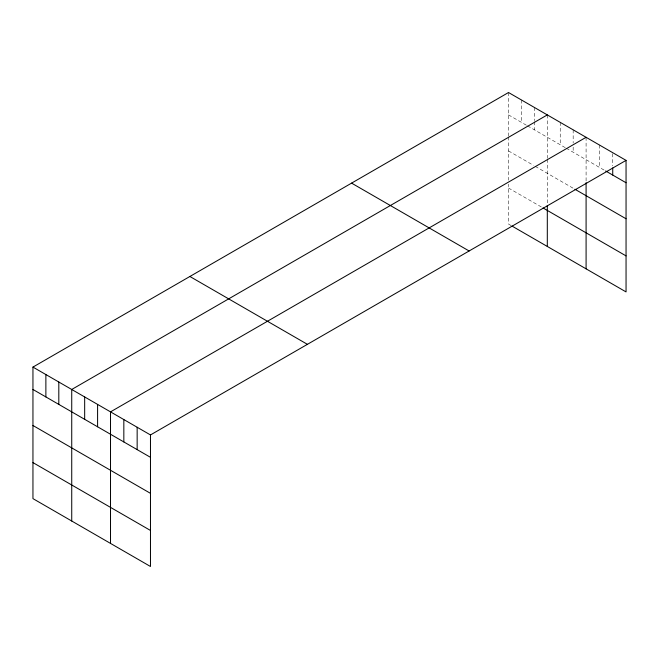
<?xml version="1.0" encoding="UTF-8"?>
<svg xmlns="http://www.w3.org/2000/svg" width="659" height="659" viewBox="0 0 659 659"><rect width="100%" height="100%" fill="white"/><g stroke="black" fill="none" stroke-linecap="round" stroke-linejoin="round"><path stroke-width="0.49" stroke-dasharray="3.29 2.47" d="M508.526 92.515L508.526 135.911M508.526 114.897L526.623 125.342M527.488 125.844L565.406 147.74M566.27 148.234L604.74 170.442M508.526 150.919L533.518 165.351M535.24 166.348L573.165 188.235M508.526 188.037L542.135 207.437M511.112 225.551L508.526 224.06L508.526 184.125M612.73 153.695L612.73 165.903M599.41 144.988L599.41 167.37M586.09 137.303L586.09 181.695M573.165 129.839L573.165 143.061M573.165 147.13L573.165 152.213M560.232 122.376L560.232 144.749M547.308 114.913L547.308 158.3M547.308 159.305L547.308 204.562M534.383 107.45L534.383 120.671M534.383 121.684L534.383 129.823M521.45 99.987L521.45 122.36M508.526 136.907L508.526 180.22"/><path stroke-width="0.99" d="M626.05 160.376L150.474 434.94L150.474 566.485L32.95 498.624L32.95 367.088L508.526 92.515L626.05 160.376L626.05 291.912L511.969 226.045M547.308 114.913L71.732 389.477L71.732 521.022M586.09 137.303L110.514 411.875L110.514 543.411M605.629 170.961L626.05 182.749M574.887 189.232L626.05 218.772M543 207.939L626.05 255.89M351.585 183.128L469.109 250.98M189.891 276.483L307.415 344.336M32.95 367.088L150.474 434.94M32.95 389.469L150.474 457.321M32.95 425.492L150.474 493.344M32.95 462.602L150.474 530.454M612.73 167.938L612.73 175.055M586.09 182.691L586.09 268.839M547.308 205.542L547.308 246.45M137.154 427.254L137.154 449.627M123.834 419.561L123.834 441.942M97.59 404.412L97.59 426.785M84.665 396.94L84.665 419.322M58.808 382.014L58.808 404.395M45.875 374.551L45.875 396.932"/></g></svg>
